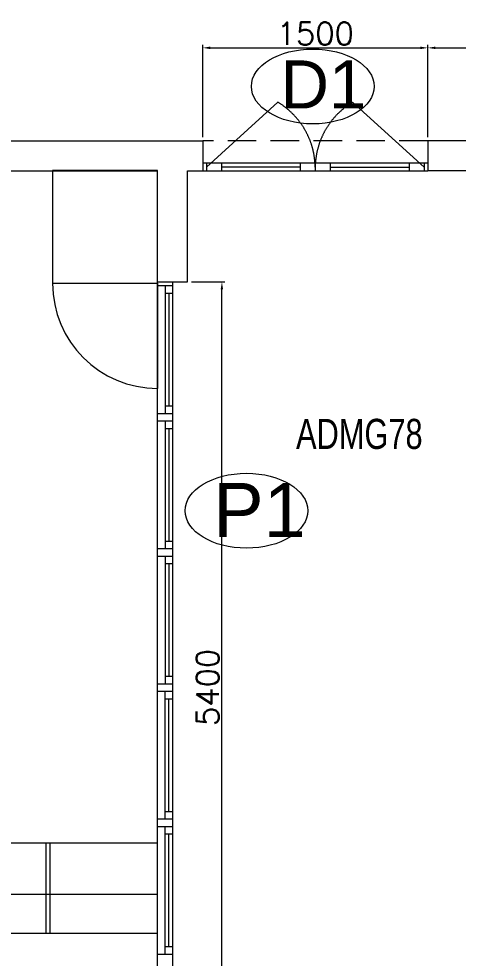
# Model space of a CAD drawing. Header units: millimetres. Extents: x -2143172 to 5255, y -610845 to 279739.
# Drawn here: x -1180059 to -1177132, y -578160 to -571906 of the extents above; entities that cross this region are included whole.
import ezdxf

# ---------------------------------------------------------------- set-up
doc = ezdxf.new("R2010")
doc.units = ezdxf.units.MM
doc.header["$LTSCALE"] = 30
for name, pattern in [('DASHED', [0.75, 0.5, -0.25]), ('HIDDEN', [9.525, 6.35, -3.175]), ('HIDDEN2', [0.1875, 0.125, -0.0625])]:
    doc.linetypes.add(name, pattern=pattern)
doc.layers.get('0').update_dxf_attribs({"lineweight": 5})
doc.layers.get('Defpoints').update_dxf_attribs({"lineweight": 5})
for name, color, linetype, lineweight in [('72_EGR_BASE_TEXT', 7, 'Continuous', 5), ('Al Window tag', 5, 'Continuous', 5), ('Aluminum', 7, 'Continuous', 5), ('dims.', 152, 'Continuous', 5), ('LOADING', 163, 'Continuous', 5), ('Proj', 7, 'HIDDEN2', 5), ('Walls', 32, 'Continuous', 5)]:
    doc.layers.add(name, color=color, linetype=linetype, lineweight=lineweight)
doc.styles.add('SIMPLEX', font='SIMPLEX.shx', dxfattribs={"height": 150})
doc.styles.add('TTLB-A0-JeddahDP$0$swis721', font='swiss.ttf')
doc.styles.add('X3G_ENTITY_9EC9', font='swisscl.ttf', dxfattribs={"height": 0.2})
doc.dimstyles.new('Buk', dxfattribs={"dimtxt": 150, "dimasz": 50, "dimexe": 20, "dimexo": 25, "dimgap": 20, "dimtad": 1, "dimdec": 0, "dimrnd": 5, "dimdsep": 46, "dimtxsty": 'SIMPLEX', "dimcen": 0, "dimdle": 20, "dimclrd": 256, "dimclre": 256, "dimclrt": 256, "dimadec": 0, "dimazin": 0, "dimtfac": 0.0075, "dimtdec": 0, "dimtmove": 1, "dimatfit": 2, "dimldrblk": 'ARCHTICK', "dimfxl": 1, "dimtolj": 1, "dimtzin": 0, "dimlwd": -1, "dimlwe": -1, "dimarcsym": 0})

# ---------------------------------------------------------------- blocks, each defined once
blk = doc.blocks.new('*D538')
at = {"layer": 'Defpoints', "color": 0, "transparency": 16777216}
for p in [(-1178934, -573657.7), (-1178705.9, -573657.7), (-1178934, -579057.7)]:
    blk.add_point(p, dxfattribs=at)
at = {"layer": 'dims.', "linetype": 'Continuous', "transparency": 16777216}
for p, q in [((-1178909, -573657.7), (-1178685.9, -573657.7)), ((-1178909, -579057.7), (-1178685.9, -579057.7))]:
    blk.add_line(p, q, dxfattribs=at)
at = {"layer": 'dims.', "transparency": 16777216}
blk.add_line((-1178705.9, -579007.7), (-1178705.9, -573707.7), dxfattribs=at)
for points in [[(-1178714.2, -573707.7), (-1178697.6, -573707.7), (-1178705.9, -573657.7)], [(-1178714.2, -579007.7), (-1178697.6, -579007.7), (-1178705.9, -579057.7)]]:
    blk.add_solid(points, dxfattribs=at)
at = {"layer": 'dims.', "transparency": 16777216, "insert": (-1178800.9, -576357.7), "char_height": 150, "attachment_point": 5, "rotation": 90, "style": 'SIMPLEX'}
blk.add_mtext('\\A1;5400', dxfattribs=at)
blk = doc.blocks.new('_ArchTick')
at = {"color": 0, "linetype": 'ByBlock', "const_width": 0.15}
blk.add_lwpolyline([(-0.5, -0.5), (0.5, 0.5)], dxfattribs=at)
blk = doc.blocks.new('*D217')
at = {"layer": 'Defpoints', "color": 0, "transparency": 16777216}
for p in [(-1177334, -572099.3), (-1178834, -572718.1, 0), (-1177334, -572718.1, 0)]:
    blk.add_point(p, dxfattribs=at)
at = {"layer": 'dims.', "linetype": 'Continuous', "transparency": 16777216}
for p, q in [((-1178834, -572693.1), (-1178834, -572079.3)), ((-1177334, -572693.1), (-1177334, -572079.3))]:
    blk.add_line(p, q, dxfattribs=at)
at = {"layer": 'dims.', "transparency": 16777216}
blk.add_line((-1178784, -572099.3), (-1177384, -572099.3), dxfattribs=at)
for points in [[(-1178784, -572091), (-1178784, -572107.6), (-1178834, -572099.3)], [(-1177384, -572091), (-1177384, -572107.6), (-1177334, -572099.3)]]:
    blk.add_solid(points, dxfattribs=at)
at = {"layer": 'dims.', "transparency": 16777216, "insert": (-1178084, -572004.3), "char_height": 150, "attachment_point": 5, "style": 'SIMPLEX'}
blk.add_mtext('\\A1;1500', dxfattribs=at)
blk = doc.blocks.new('*D218')
at = {"layer": 'Defpoints', "color": 0, "transparency": 16777216}
for p in [(-1175883.8, -572099.3), (-1177334, -572718.1, 0), (-1175883.8, -572718.1)]:
    blk.add_point(p, dxfattribs=at)
at = {"layer": 'dims.', "linetype": 'Continuous', "transparency": 16777216}
for p, q in [((-1177334, -572693.1), (-1177334, -572079.3)), ((-1175883.8, -572693.1), (-1175883.8, -572079.3))]:
    blk.add_line(p, q, dxfattribs=at)
at = {"layer": 'dims.', "transparency": 16777216}
blk.add_line((-1177284, -572099.3), (-1175933.8, -572099.3), dxfattribs=at)
for points in [[(-1177284, -572091), (-1177284, -572107.6), (-1177334, -572099.3)], [(-1175933.8, -572091), (-1175933.8, -572107.6), (-1175883.8, -572099.3)]]:
    blk.add_solid(points, dxfattribs=at)
at = {"layer": 'dims.', "transparency": 16777216, "insert": (-1176608.9, -572004.3), "char_height": 150, "attachment_point": 5, "style": 'SIMPLEX'}
blk.add_mtext('\\A1;1450', dxfattribs=at)
blk = doc.blocks.new('Refrigerator')
at = {"layer": 'LOADING'}
blk.add_line((-146949.8, -95141.2), (-146949.8, -95841.2), dxfattribs=at)
blk.add_lwpolyline([(-147649.8, -94391.2), (-147649.8, -95141.2), (-146949.8, -95141.2), (-146949.8, -94391.2), (-147649.8, -94391.2)], dxfattribs=at)
blk.add_arc((-146949.8, -95141.2), 700, 180, 270, dxfattribs=at)

msp = doc.modelspace()

# ---------------------------------------------------------------- linework, layer by layer
at = {"layer": 'Al Window tag'}
for centre in [(-1178100.7, -572356.3), (-1178542.4, -575181.3)]:
    msp.add_ellipse(centre, major_axis=(408.6, 0), ratio=0.610025, dxfattribs=at)
at = {"layer": 'Aluminum', "linetype": 'DASHED', "ltscale": 300}
for p, q in [((-1178809, -572893.1, 0.1), (-1178333.4, -572461.5, 0.1)), ((-1177359, -572893.1, 0.1), (-1177835.4, -572461.5, 0.1))]:
    msp.add_line(p, q, dxfattribs=at)
at = {"layer": 'Aluminum'}
for p, q in [((-1177334, -572868.1, 0.1), (-1178834, -572868.1, 0.1)), ((-1178809, -572868.1, 0.1), (-1178809, -572918.1, 0.1)), ((-1178709, -572868.1, 0.1), (-1178709, -572918.1, 0.1)), ((-1178184.4, -572893.1, 0.1), (-1178709, -572893.1, 0.1)), ((-1178184.4, -572868.1, 0.1), (-1178184.4, -572918.1, 0.1)), ((-1178084.4, -572868.1, 0.1), (-1178084.4, -572918.1, 0.1)), ((-1177984.4, -572868.1, 0.1), (-1177984.4, -572918.1, 0.1)), ((-1177984.4, -572893.1, 0.1), (-1177459, -572893.1, 0.1)), ((-1177459, -572868.1, 0.1), (-1177459, -572918.1, 0.1)), ((-1177359, -572868.1, 0.1), (-1177359, -572918.1, 0.1)), ((-1178834, -572918.1, 0.1), (-1177334, -572918.1, 0.1)), ((-1179134, -579057.7, 0.1), (-1179134, -573657.7, 0.1)), ((-1179034, -573657.7, 0.1), (-1179034, -579057.7, 0.1)), ((-1179134, -573682.7, 0.1), (-1179034, -573682.7, 0.1)), ((-1179084, -573682.7, 0.1), (-1179084, -574532.7, 0.1)), ((-1179084, -573732.7, 0.1), (-1179034, -573732.7, 0.1)), ((-1179059, -573732.7, 0.1), (-1179059, -574482.7, 0.1)), ((-1179134, -574532.7, 0.1), (-1179034, -574532.7, 0.1)), ((-1179084, -574482.7, 0.1), (-1179034, -574482.7, 0.1)), ((-1179134, -574582.7, 0.1), (-1179034, -574582.7, 0.1)), ((-1179084, -574582.7, 0.1), (-1179084, -575432.7, 0.1)), ((-1179084, -574632.7, 0.1), (-1179034, -574632.7, 0.1)), ((-1179059, -574632.7, 0.1), (-1179059, -575382.7, 0.1)), ((-1179084, -575382.7, 0.1), (-1179034, -575382.7, 0.1)), ((-1179134, -575432.7, 0.1), (-1179034, -575432.7, 0.1)), ((-1179134, -575482.7, 0.1), (-1179034, -575482.7, 0.1)), ((-1179084, -575482.7, 0.1), (-1179084, -576332.7, 0.1)), ((-1179084, -575532.7, 0.1), (-1179034, -575532.7, 0.1)), ((-1179059, -575532.7, 0.1), (-1179059, -576282.7, 0.1)), ((-1179084, -576282.7, 0.1), (-1179034, -576282.7, 0.1)), ((-1179134, -576332.7, 0.1), (-1179034, -576332.7, 0.1)), ((-1179134, -576382.7, 0.1), (-1179034, -576382.7, 0.1)), ((-1179084, -577232.7, 0.1), (-1179084, -576382.7, 0.1)), ((-1179084, -576432.7, 0.1), (-1179034, -576432.7, 0.1)), ((-1179059, -577182.7, 0.1), (-1179059, -576432.7, 0.1)), ((-1179134, -577232.7, 0.1), (-1179034, -577232.7, 0.1)), ((-1179084, -577182.7, 0.1), (-1179034, -577182.7, 0.1)), ((-1179134, -577282.7, 0.1), (-1179034, -577282.7, 0.1)), ((-1179084, -578132.7, 0.1), (-1179084, -577282.7, 0.1)), ((-1179084, -577332.7, 0.1), (-1179034, -577332.7, 0.1)), ((-1179059, -578082.7, 0.1), (-1179059, -577332.7, 0.1)), ((-1179084, -578082.7, 0.1), (-1179034, -578082.7, 0.1)), ((-1179134, -578132.7, 0.1), (-1179034, -578132.7, 0.1))]:
    msp.add_line(p, q, dxfattribs=at)
at = {"layer": 'Aluminum', "linetype": 'DASHED', "ltscale": 300}
for centre, start, end in [((-1178596.4, -572900.8, 0.1), 0.85927, 59.0904), ((-1177572.4, -572900.8, 0.1), 120.9096, 179.14073)]:
    msp.add_arc(centre, 512, start, end, dxfattribs=at)
at = {"layer": 'LOADING'}
for p, q in [((-1183434, -577393.1, 0.1), (-1179134, -577393.1, 0.1)), ((-1179875.6, -577993.1, 0.1), (-1179875.6, -577393.1, 0.1)), ((-1179850.6, -577993.1, 0.1), (-1179850.6, -577393.1, 0.1)), ((-1183434, -577734.3, 0.1), (-1179134, -577734.3, 0.1)), ((-1183434, -577993.1, 0.1), (-1179134, -577993.1, 0.1))]:
    msp.add_line(p, q, dxfattribs=at)
at = {"layer": 'Proj', "linetype": 'HIDDEN'}
msp.add_line((-1177334, -572718.1, 0.1), (-1178834, -572718.1, 0.1), dxfattribs=at)
at = {"layer": 'Walls'}
for p, q in [((-1183334, -572718.1, 0.1), (-1178834, -572718.1, 0.1)), ((-1178834, -572718.1, 0.1), (-1178834, -572918.1, 0.1)), ((-1177334, -572718.1, 0.1), (-1177334, -572918.3, 0.1)), ((-1175883.8, -572718.1, 0.1), (-1177334, -572718.1, 0.1)), ((-1183139.6, -572918.1, 0.1), (-1179134, -572918.1, 0.1)), ((-1179134, -573657.7, 0.1), (-1179134, -572918.1, 0.1)), ((-1178934, -573657.7, 0.1), (-1178934, -572918.1, 0.1)), ((-1178934, -572918.1, 0.1), (-1178834, -572918.1, 0.1)), ((-1176544.7, -572918, 0.1), (-1177334, -572918.3, 0.1)), ((-1179134, -573657.7, 0.1), (-1178934, -573657.7, 0.1))]:
    msp.add_line(p, q, dxfattribs=at)

# ---------------------------------------------------------------- block references
at = {"layer": 'LOADING'}
msp.add_blockref('Refrigerator', (-1032184.2, -478525.5, 0.1), dxfattribs=at)

# ---------------------------------------------------------------- texts
at = {"layer": '72_EGR_BASE_TEXT', "insert": (-1177790.5, -574569.6, 0.1), "char_height": 200, "attachment_point": 2, "style": 'X3G_ENTITY_9EC9'}
msp.add_mtext('ADMG78', dxfattribs=at)
at = {"layer": 'Al Window tag', "attachment_point": 1, "style": 'TTLB-A0-JeddahDP$0$swis721'}
for s, insert, char_height in [('D1', (-1178315.1, -572183), 320), ('P1', (-1178763.2, -574996.4), 360)]:
    msp.add_mtext_dynamic_manual_height_columns(s, width=1569.457, gutter_width=9406.5, heights=[480.3], dxfattribs=dict(at, insert=insert, char_height=char_height))

# ---------------------------------------------------------------- dimensions: what is measured, and where the dimension line sits
at = {"layer": 'dims.'}
for base, p1, p2, picture, middle in [((-1177334, -572099.3, 0.1), (-1178834, -572718.1, 0.1), (-1177334, -572718.1, 0.1), '*D217', (-1178084, -572004.3, 0.1)), ((-1175883.8, -572099.3, 0.1), (-1177334, -572718.1, 0.1), (-1175883.8, -572718.1, 0.1), '*D218', (-1176608.9, -572004.3, 0.1))]:
    dim = msp.add_linear_dim(base=base, p1=p1, p2=p2, dimstyle='Buk', dxfattribs=at)
    dim.commit()
    dim.dimension.update_dxf_attribs({"geometry": picture, "text_midpoint": middle})
dim = msp.add_linear_dim(base=(-1178705.9, -573657.7, 0.1), p1=(-1178934, -579057.7, 0.1), p2=(-1178934, -573657.7, 0.1), angle=90, dimstyle='Buk', dxfattribs=at)
dim.commit()
dim.dimension.update_dxf_attribs({"geometry": '*D538', "text_midpoint": (-1178800.9, -576357.7, 0.1)})

doc.saveas('drawing.dxf')
